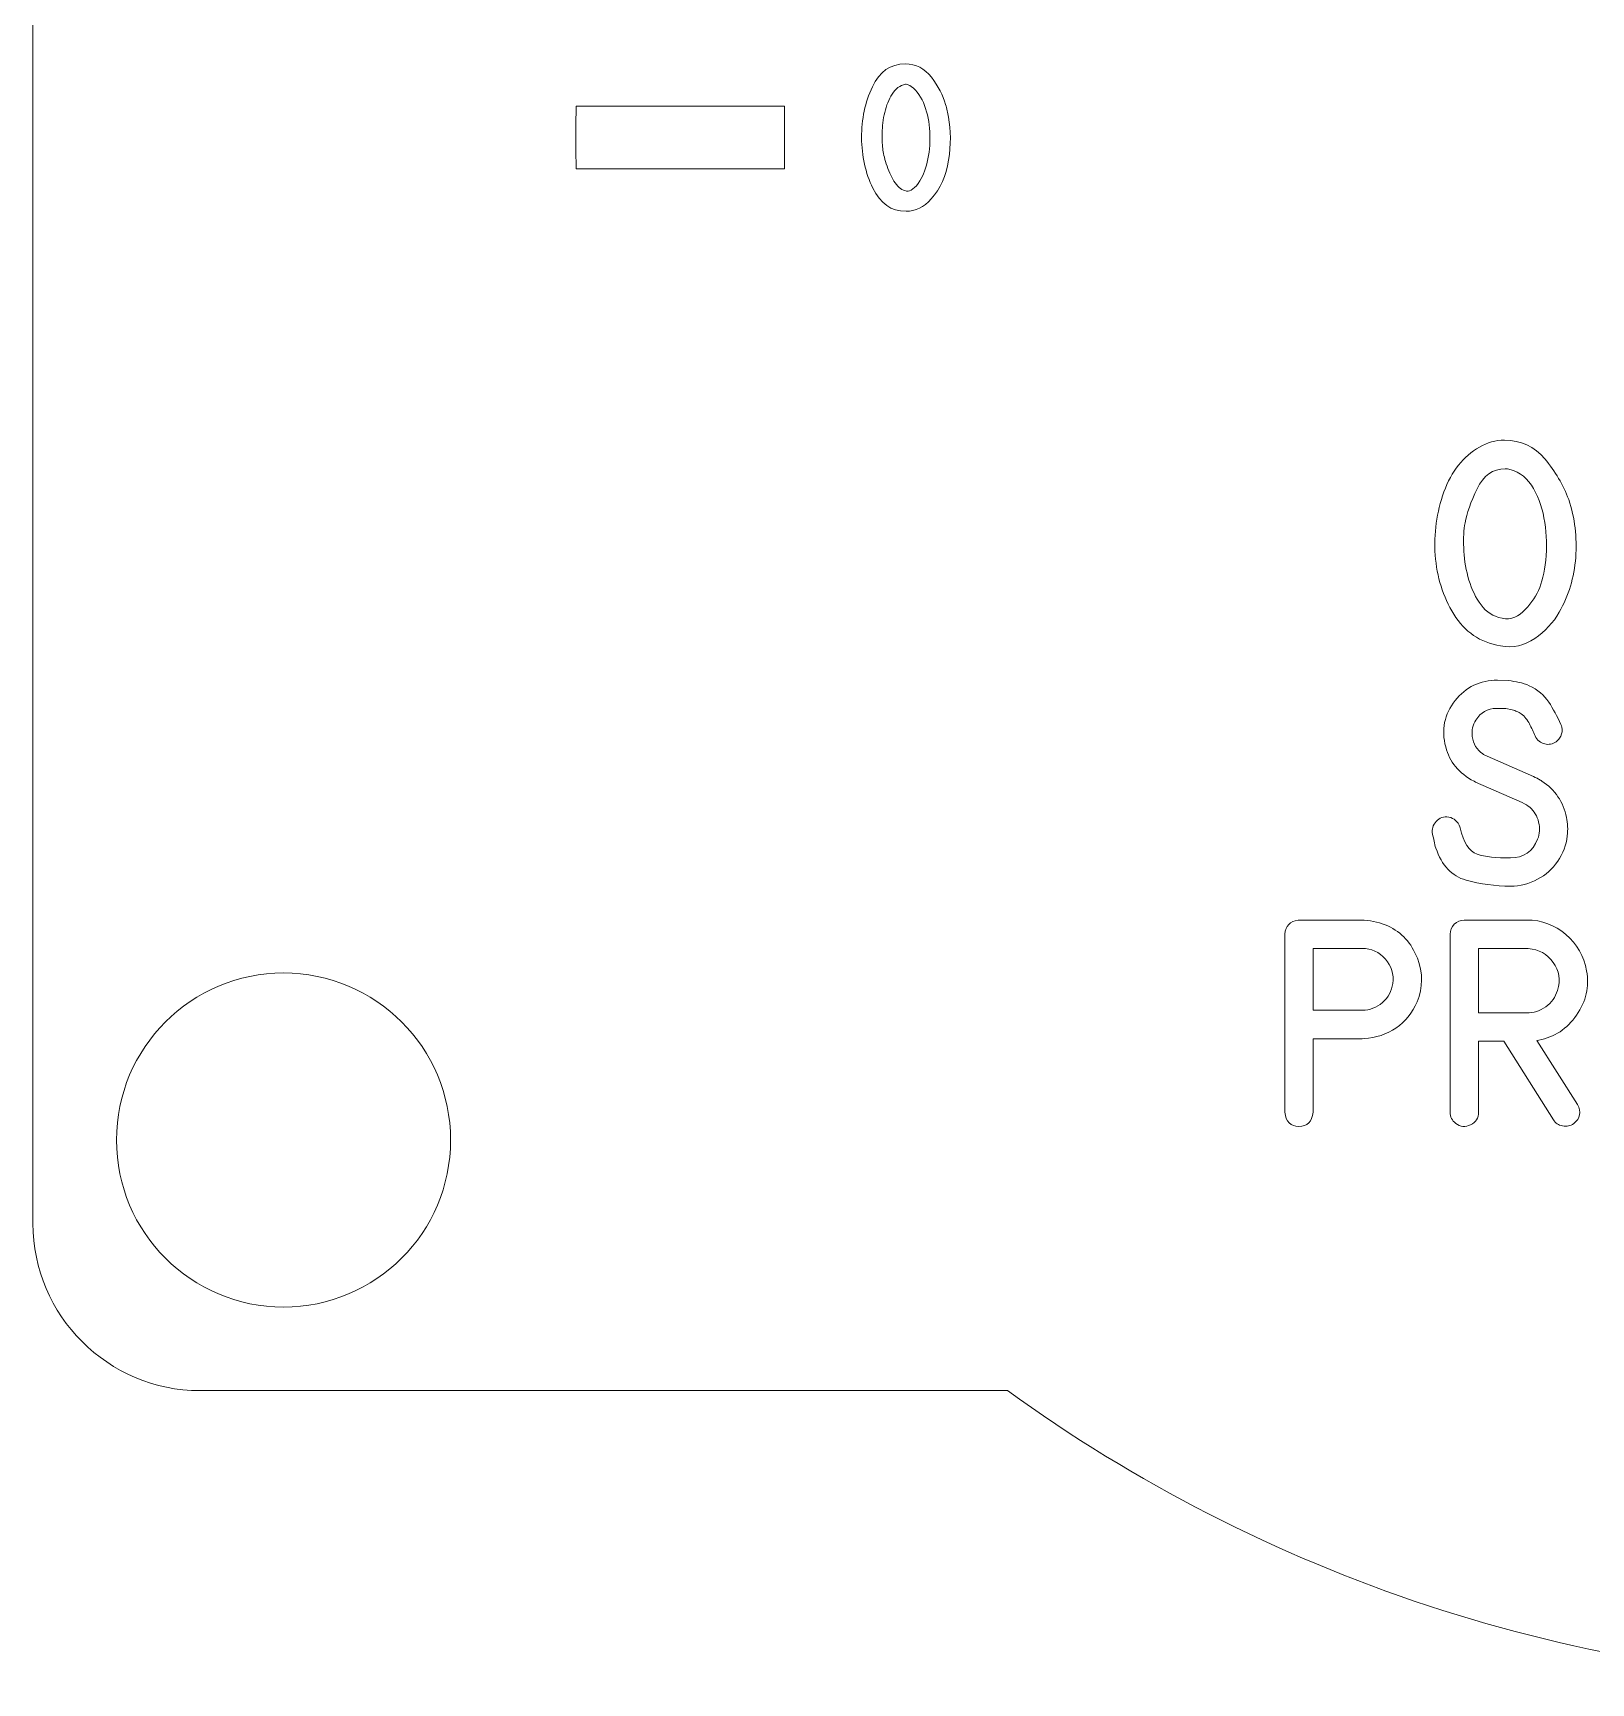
# Model space of a CAD drawing. Header units: millimetres. Extents: x 22.6 to 67.6, y -45.6 to -8.6.
# Drawn here: x 22.61 to 41.27, y -45.58 to -25.83 of the extents above; entities that cross this region are included whole.
import ezdxf

# ---------------------------------------------------------------- set-up
doc = ezdxf.new("R2010")
doc.units = ezdxf.units.MM
doc.header["$MEASUREMENT"] = 0
doc.layers.add('CUT', color=7, linetype='Continuous')
doc.layers.add('Engrave', color=7, linetype='Continuous')

msp = doc.modelspace()

# ---------------------------------------------------------------- linework, layer by layer
at = {"layer": 'CUT', "color": 250, "lineweight": 9}
msp.add_ellipse((25.6087, -39.0833), major_axis=(0, 2.0002), ratio=1, dxfattribs=at)
msp.add_open_spline([(55.9392, -12.0831), (55.9392, -12.0831), (65.6086, -12.0831), (65.6086, -12.0831), (65.6086, -12.0831), (66.7085, -12.0831), (67.6085, -12.9831), (67.6085, -14.0831), (67.6085, -14.0831), (67.6085, -14.0831), (67.6085, -40.0831), (67.6085, -40.0831), (67.6085, -40.0831), (67.6085, -41.1831), (66.7085, -42.0831), (65.6086, -42.0831), (65.6086, -42.0831), (65.6086, -42.0831), (55.9392, -42.0831), (55.9392, -42.0831), (55.9392, -42.0831), (52.8947, -44.2852), (49.1533, -45.5831), (45.1086, -45.5831), (45.1086, -45.5831), (41.0639, -45.5831), (37.3225, -44.2852), (34.278, -42.0831), (34.278, -42.0831), (34.278, -42.0831), (24.6085, -42.0831), (24.6085, -42.0831), (24.6085, -42.0831), (23.5086, -42.0831), (22.6085, -41.1831), (22.6085, -40.0831), (22.6085, -40.0831), (22.6085, -40.0831), (22.6085, -14.0831), (22.6085, -14.0831), (22.6085, -14.0831), (22.6085, -12.9831), (23.5086, -12.0831), (24.6085, -12.0831), (24.6085, -12.0831), (24.6085, -12.0831), (34.278, -12.0831), (34.278, -12.0831), (34.278, -12.0831), (37.3225, -9.881), (41.0639, -8.5831), (45.1086, -8.5831), (45.1086, -8.5831), (49.1533, -8.5831), (52.8947, -9.881), (55.9392, -12.0831)], degree=3, knots=[0, 0, 0, 0, 0.0666667, 0.0666667, 0.0666667, 0.0666667, 0.1333333, 0.1333333, 0.1333333, 0.1333333, 0.2, 0.2, 0.2, 0.2, 0.2666667, 0.2666667, 0.2666667, 0.2666667, 0.3333333, 0.3333333, 0.3333333, 0.3333333, 0.4, 0.4, 0.4, 0.4, 0.4666667, 0.4666667, 0.4666667, 0.4666667, 0.5333333, 0.5333333, 0.5333333, 0.5333333, 0.6, 0.6, 0.6, 0.6, 0.6666667, 0.6666667, 0.6666667, 0.6666667, 0.7333333, 0.7333333, 0.7333333, 0.7333333, 0.8, 0.8, 0.8, 0.8, 0.8666667, 0.8666667, 0.8666667, 0.8666667, 1, 1, 1, 1], dxfattribs=at)
at = {"layer": 'Engrave', "color": 240, "lineweight": 9}
for points, knots in [([(33.0521, -26.2012), (33.1809, -26.2012), (33.2858, -26.2547), (33.3676, -26.3614), (33.3676, -26.3614), (33.449, -26.4681), (33.5054, -26.5766), (33.5372, -26.6869), (33.5372, -26.6869), (33.5504, -26.7351), (33.5619, -26.7856), (33.5716, -26.8386), (33.5716, -26.8386), (33.601, -26.9952), (33.601, -27.1669), (33.5719, -27.3536), (33.5719, -27.3536), (33.5431, -27.5403), (33.4743, -27.6949), (33.3658, -27.8178), (33.3658, -27.8178), (33.2785, -27.916), (33.1774, -27.9651), (33.0627, -27.9651), (33.0627, -27.9651), (32.8863, -27.9651), (32.7537, -27.8731), (32.6652, -27.6893), (32.6652, -27.6893), (32.5765, -27.5056), (32.5315, -27.3036), (32.5309, -27.0831), (32.5309, -27.0831), (32.53, -26.8627), (32.5729, -26.6604), (32.6594, -26.4767), (32.6594, -26.4767), (32.7461, -26.2929), (32.8772, -26.2012), (33.0521, -26.2012)], [0, 0, 0, 0, 0.0909091, 0.0909091, 0.0909091, 0.0909091, 0.1818182, 0.1818182, 0.1818182, 0.1818182, 0.2727273, 0.2727273, 0.2727273, 0.2727273, 0.3636364, 0.3636364, 0.3636364, 0.3636364, 0.4545455, 0.4545455, 0.4545455, 0.4545455, 0.5454545, 0.5454545, 0.5454545, 0.5454545, 0.6363636, 0.6363636, 0.6363636, 0.6363636, 0.7272727, 0.7272727, 0.7272727, 0.7272727, 0.8181818, 0.8181818, 0.8181818, 0.8181818, 1, 1, 1, 1]), ([(33.0583, -26.4449), (32.9901, -26.4587), (32.9357, -26.4978), (32.896, -26.5622), (32.896, -26.5622), (32.856, -26.6263), (32.8266, -26.6995), (32.8075, -26.7818), (32.8075, -26.7818), (32.7887, -26.8638), (32.7784, -26.9467), (32.7767, -27.0305), (32.7767, -27.0305), (32.7749, -27.1143), (32.7781, -27.1825), (32.7861, -27.2348), (32.7861, -27.2348), (32.7931, -27.2842), (32.8093, -27.3477), (32.8352, -27.4256), (32.8352, -27.4256), (32.861, -27.5033), (32.8937, -27.5703), (32.9331, -27.6261), (32.9331, -27.6261), (32.9722, -27.6823), (33.0171, -27.7143), (33.0677, -27.7226), (33.0677, -27.7226), (33.1183, -27.7311), (33.1721, -27.6902), (33.2288, -27.6009), (33.2288, -27.6009), (33.272, -27.5318), (33.3041, -27.4442), (33.3252, -27.338), (33.3252, -27.338), (33.3464, -27.2319), (33.354, -27.1234), (33.3476, -27.0126), (33.3476, -27.0126), (33.3414, -26.9018), (33.3202, -26.7971), (33.2844, -26.6989), (33.2844, -26.6989), (33.2485, -26.6007), (33.1956, -26.5252), (33.1253, -26.4717), (33.1253, -26.4717), (33.1042, -26.4567), (33.0842, -26.4479), (33.0651, -26.4449), (33.0651, -26.4449), (33.0645, -26.4449), (33.0639, -26.4449), (33.063, -26.4449), (33.063, -26.4449), (33.0621, -26.4449), (33.0606, -26.4449), (33.0583, -26.4449)], [0, 0, 0, 0, 0.0625, 0.0625, 0.0625, 0.0625, 0.125, 0.125, 0.125, 0.125, 0.1875, 0.1875, 0.1875, 0.1875, 0.25, 0.25, 0.25, 0.25, 0.3125, 0.3125, 0.3125, 0.3125, 0.375, 0.375, 0.375, 0.375, 0.4375, 0.4375, 0.4375, 0.4375, 0.5, 0.5, 0.5, 0.5, 0.5625, 0.5625, 0.5625, 0.5625, 0.625, 0.625, 0.625, 0.625, 0.6875, 0.6875, 0.6875, 0.6875, 0.75, 0.75, 0.75, 0.75, 0.8125, 0.8125, 0.8125, 0.8125, 0.875, 0.875, 0.875, 0.875, 1, 1, 1, 1]), ([(31.6086, -27.4581), (31.6086, -27.4581), (31.6086, -26.7081), (31.6086, -26.7081), (31.6086, -26.7081), (31.6086, -26.7081), (29.113, -26.7081), (29.113, -26.7081), (29.113, -26.7081), (29.1072, -26.958), (29.1072, -27.2081), (29.113, -27.4581), (29.113, -27.4581), (29.113, -27.4581), (31.6086, -27.4581), (31.6086, -27.4581)], [0, 0, 0, 0, 0.2, 0.2, 0.2, 0.2, 0.4, 0.4, 0.4, 0.4, 0.6, 0.6, 0.6, 0.6, 1, 1, 1, 1])]:
    msp.add_open_spline(points, degree=3, knots=knots, dxfattribs=at)
at = {"layer": 'Engrave', "color": 114, "lineweight": 9}
for points, knots in [([(40.9983, -31.4163), (41.0719, -31.6389), (41.0999, -31.8698), (41.0818, -32.1093), (41.0818, -32.1093), (41.0637, -32.3489), (40.9979, -32.5674), (40.8847, -32.7654), (40.8847, -32.7654), (40.8131, -32.8884), (40.7155, -32.993), (40.5916, -33.079), (40.5916, -33.079), (40.4678, -33.165), (40.3311, -33.1951), (40.1817, -33.1691), (40.1817, -33.1691), (39.9381, -33.1267), (39.7516, -32.9996), (39.6224, -32.7884), (39.6224, -32.7884), (39.4928, -32.5769), (39.4187, -32.3415), (39.3998, -32.0822), (39.3998, -32.0822), (39.3808, -31.8229), (39.4158, -31.5706), (39.5047, -31.3245), (39.5047, -31.3245), (39.5936, -31.0784), (39.7352, -30.8997), (39.9298, -30.7878), (39.9298, -30.7878), (40.0245, -30.7331), (40.1241, -30.7059), (40.2274, -30.7059), (40.2274, -30.7059), (40.4254, -30.7059), (40.5867, -30.7804), (40.7122, -30.9294), (40.7122, -30.9294), (40.8378, -31.0788), (40.9328, -31.2409), (40.9983, -31.4163)], [0, 0, 0, 0, 0.0833333, 0.0833333, 0.0833333, 0.0833333, 0.1666667, 0.1666667, 0.1666667, 0.1666667, 0.25, 0.25, 0.25, 0.25, 0.3333333, 0.3333333, 0.3333333, 0.3333333, 0.4166667, 0.4166667, 0.4166667, 0.4166667, 0.5, 0.5, 0.5, 0.5, 0.5833333, 0.5833333, 0.5833333, 0.5833333, 0.6666667, 0.6666667, 0.6666667, 0.6666667, 0.75, 0.75, 0.75, 0.75, 0.8333333, 0.8333333, 0.8333333, 0.8333333, 1, 1, 1, 1]), ([(40.2373, -31.0483), (40.0895, -31.0483), (39.9776, -31.1278), (39.9015, -31.287), (39.9015, -31.287), (39.8253, -31.4463), (39.7776, -31.5821), (39.7574, -31.6945), (39.7574, -31.6945), (39.7422, -31.7768), (39.7364, -31.876), (39.7405, -31.9925), (39.7405, -31.9925), (39.7446, -32.1089), (39.7615, -32.2242), (39.7912, -32.3378), (39.7912, -32.3378), (39.8208, -32.4518), (39.8656, -32.5542), (39.9249, -32.6452), (39.9249, -32.6452), (39.9846, -32.7366), (40.0624, -32.7971), (40.1587, -32.8267), (40.1587, -32.8267), (40.2714, -32.8621), (40.3686, -32.8399), (40.4501, -32.76), (40.4501, -32.76), (40.5316, -32.6798), (40.5933, -32.595), (40.6353, -32.5049), (40.6353, -32.5049), (40.6777, -32.4123), (40.7069, -32.2913), (40.7225, -32.1406), (40.7225, -32.1406), (40.7382, -31.9904), (40.7345, -31.8402), (40.7118, -31.6904), (40.7118, -31.6904), (40.6888, -31.5406), (40.6439, -31.4056), (40.5772, -31.2854), (40.5772, -31.2854), (40.5106, -31.1652), (40.4155, -31.0887), (40.2929, -31.0557), (40.2929, -31.0557), (40.2768, -31.0508), (40.2583, -31.0483), (40.2373, -31.0483)], [0, 0, 0, 0, 0.0714286, 0.0714286, 0.0714286, 0.0714286, 0.1428571, 0.1428571, 0.1428571, 0.1428571, 0.2142857, 0.2142857, 0.2142857, 0.2142857, 0.2857143, 0.2857143, 0.2857143, 0.2857143, 0.3571429, 0.3571429, 0.3571429, 0.3571429, 0.4285714, 0.4285714, 0.4285714, 0.4285714, 0.5, 0.5, 0.5, 0.5, 0.5714286, 0.5714286, 0.5714286, 0.5714286, 0.6428571, 0.6428571, 0.6428571, 0.6428571, 0.7142857, 0.7142857, 0.7142857, 0.7142857, 0.7857143, 0.7857143, 0.7857143, 0.7857143, 0.8571429, 0.8571429, 0.8571429, 0.8571429, 1, 1, 1, 1]), ([(40.5775, -34.7335), (40.5775, -34.7335), (40.5968, -34.7417), (40.5968, -34.7417), (40.5968, -34.7417), (40.5968, -34.7417), (40.6186, -34.7524), (40.6186, -34.7524), (40.6186, -34.7524), (40.6186, -34.7524), (40.638, -34.7635), (40.638, -34.7635), (40.638, -34.7635), (40.6433, -34.7676), (40.6499, -34.7713), (40.6565, -34.775), (40.6565, -34.775), (40.6635, -34.7783), (40.6701, -34.7824), (40.6767, -34.7861), (40.6767, -34.7861), (40.8355, -34.8907), (40.9343, -35.0356), (40.9718, -35.2204), (40.9718, -35.2204), (40.9862, -35.2928), (40.9895, -35.3673), (40.9816, -35.4434), (40.9816, -35.4434), (40.9685, -35.5529), (40.9302, -35.6537), (40.8664, -35.7467), (40.8664, -35.7467), (40.8026, -35.8398), (40.7224, -35.9114), (40.6261, -35.962), (40.6261, -35.962), (40.5223, -36.0167), (40.4149, -36.0439), (40.3038, -36.0439), (40.3038, -36.0439), (40.1174, -36.0439), (39.9396, -36.02), (39.7696, -35.9723), (39.7696, -35.9723), (39.6, -35.9245), (39.479, -35.7965), (39.407, -35.5883), (39.407, -35.5883), (39.3971, -35.5615), (39.3901, -35.5344), (39.3852, -35.5064), (39.3852, -35.5064), (39.3802, -35.478), (39.3745, -35.45), (39.3683, -35.4216), (39.3683, -35.4216), (39.3564, -35.364), (39.3704, -35.313), (39.4111, -35.2685), (39.4111, -35.2685), (39.4514, -35.2245), (39.5021, -35.2076), (39.5622, -35.2179), (39.5622, -35.2179), (39.6259, -35.2311), (39.67, -35.2702), (39.6951, -35.336), (39.6951, -35.336), (39.6951, -35.336), (39.6988, -35.3471), (39.6988, -35.3471), (39.6988, -35.3471), (39.7371, -35.5216), (39.8046, -35.6257), (39.9005, -35.6595), (39.9005, -35.6595), (39.9968, -35.6932), (40.1301, -35.7085), (40.3013, -35.7052), (40.3013, -35.7052), (40.459, -35.7052), (40.5672, -35.6311), (40.6261, -35.4833), (40.6261, -35.4833), (40.6516, -35.4175), (40.6557, -35.3488), (40.638, -35.2776), (40.638, -35.2776), (40.6203, -35.2068), (40.5853, -35.1471), (40.533, -35.0998), (40.533, -35.0998), (40.5096, -35.0796), (40.4791, -35.0611), (40.4413, -35.0434), (40.4413, -35.0434), (40.4413, -35.0434), (39.8832, -34.7985), (39.8832, -34.7985), (39.8832, -34.7985), (39.8832, -34.7985), (39.8651, -34.7886), (39.8651, -34.7886), (39.8651, -34.7886), (39.6823, -34.6923), (39.5691, -34.5553), (39.5251, -34.3775), (39.5251, -34.3775), (39.4712, -34.1717), (39.5086, -33.9873), (39.6379, -33.8235), (39.6379, -33.8235), (39.7667, -33.6601), (39.9363, -33.5782), (40.1458, -33.5782), (40.1458, -33.5782), (40.1458, -33.5782), (40.2787, -33.5819), (40.2787, -33.5819), (40.2787, -33.5819), (40.3219, -33.5897), (40.3639, -33.5975), (40.4038, -33.6054), (40.4038, -33.6054), (40.4441, -33.6128), (40.4849, -33.6259), (40.5256, -33.6445), (40.5256, -33.6445), (40.6269, -33.6918), (40.7047, -33.7572), (40.7586, -33.84), (40.7586, -33.84), (40.8125, -33.9227), (40.8611, -34.0124), (40.9043, -34.1087), (40.9043, -34.1087), (40.9084, -34.1178), (40.9121, -34.1281), (40.9154, -34.14), (40.9154, -34.14), (40.924, -34.1795), (40.9199, -34.2153), (40.903, -34.2474), (40.903, -34.2474), (40.8936, -34.2676), (40.8833, -34.2828), (40.873, -34.2931), (40.873, -34.2931), (40.8627, -34.3038), (40.8541, -34.3108), (40.8479, -34.3149), (40.8479, -34.3149), (40.8059, -34.3445), (40.7602, -34.3536), (40.7104, -34.3412), (40.7104, -34.3412), (40.6602, -34.3301), (40.6223, -34.298), (40.5956, -34.2449), (40.5956, -34.2449), (40.5746, -34.1984), (40.5524, -34.1507), (40.5289, -34.1021), (40.5289, -34.1021), (40.5051, -34.0536), (40.4717, -34.0132), (40.4293, -33.9807), (40.4293, -33.9807), (40.4116, -33.968), (40.3943, -33.9585), (40.3779, -33.9527), (40.3779, -33.9527), (40.3614, -33.9466), (40.3433, -33.94), (40.3231, -33.9326), (40.3231, -33.9326), (40.3231, -33.9326), (40.2449, -33.9194), (40.2449, -33.9194), (40.2449, -33.9194), (40.2449, -33.9194), (40.1338, -33.9157), (40.1338, -33.9157), (40.1338, -33.9157), (40.026, -33.9173), (39.9437, -33.9638), (39.8869, -34.0556), (39.8869, -34.0556), (39.8482, -34.1145), (39.8338, -34.1799), (39.8433, -34.2523), (39.8433, -34.2523), (39.8544, -34.3412), (39.8963, -34.4104), (39.9688, -34.4598), (39.9688, -34.4598), (39.9721, -34.4618), (39.9754, -34.4647), (39.9795, -34.4676), (39.9795, -34.4676), (39.9836, -34.4701), (39.9881, -34.4729), (39.9927, -34.4754), (39.9927, -34.4754), (39.9927, -34.4754), (40.0062, -34.4812), (40.0062, -34.4812), (40.0062, -34.4812), (40.0062, -34.4812), (40.0206, -34.4874), (40.0206, -34.4874), (40.0206, -34.4874), (40.0206, -34.4874), (40.5775, -34.7335), (40.5775, -34.7335)], [0, 0, 0, 0, 0.0181818, 0.0181818, 0.0181818, 0.0181818, 0.0363636, 0.0363636, 0.0363636, 0.0363636, 0.0545455, 0.0545455, 0.0545455, 0.0545455, 0.0727273, 0.0727273, 0.0727273, 0.0727273, 0.0909091, 0.0909091, 0.0909091, 0.0909091, 0.1090909, 0.1090909, 0.1090909, 0.1090909, 0.1272727, 0.1272727, 0.1272727, 0.1272727, 0.1454545, 0.1454545, 0.1454545, 0.1454545, 0.1636364, 0.1636364, 0.1636364, 0.1636364, 0.1818182, 0.1818182, 0.1818182, 0.1818182, 0.2, 0.2, 0.2, 0.2, 0.2181818, 0.2181818, 0.2181818, 0.2181818, 0.2363636, 0.2363636, 0.2363636, 0.2363636, 0.2545455, 0.2545455, 0.2545455, 0.2545455, 0.2727273, 0.2727273, 0.2727273, 0.2727273, 0.2909091, 0.2909091, 0.2909091, 0.2909091, 0.3090909, 0.3090909, 0.3090909, 0.3090909, 0.3272727, 0.3272727, 0.3272727, 0.3272727, 0.3454545, 0.3454545, 0.3454545, 0.3454545, 0.3636364, 0.3636364, 0.3636364, 0.3636364, 0.3818182, 0.3818182, 0.3818182, 0.3818182, 0.4, 0.4, 0.4, 0.4, 0.4181818, 0.4181818, 0.4181818, 0.4181818, 0.4363636, 0.4363636, 0.4363636, 0.4363636, 0.4545455, 0.4545455, 0.4545455, 0.4545455, 0.4727273, 0.4727273, 0.4727273, 0.4727273, 0.4909091, 0.4909091, 0.4909091, 0.4909091, 0.5090909, 0.5090909, 0.5090909, 0.5090909, 0.5272727, 0.5272727, 0.5272727, 0.5272727, 0.5454545, 0.5454545, 0.5454545, 0.5454545, 0.5636364, 0.5636364, 0.5636364, 0.5636364, 0.5818182, 0.5818182, 0.5818182, 0.5818182, 0.6, 0.6, 0.6, 0.6, 0.6181818, 0.6181818, 0.6181818, 0.6181818, 0.6363636, 0.6363636, 0.6363636, 0.6363636, 0.6545455, 0.6545455, 0.6545455, 0.6545455, 0.6727273, 0.6727273, 0.6727273, 0.6727273, 0.6909091, 0.6909091, 0.6909091, 0.6909091, 0.7090909, 0.7090909, 0.7090909, 0.7090909, 0.7272727, 0.7272727, 0.7272727, 0.7272727, 0.7454545, 0.7454545, 0.7454545, 0.7454545, 0.7636364, 0.7636364, 0.7636364, 0.7636364, 0.7818182, 0.7818182, 0.7818182, 0.7818182, 0.8, 0.8, 0.8, 0.8, 0.8181818, 0.8181818, 0.8181818, 0.8181818, 0.8363636, 0.8363636, 0.8363636, 0.8363636, 0.8545455, 0.8545455, 0.8545455, 0.8545455, 0.8727273, 0.8727273, 0.8727273, 0.8727273, 0.8909091, 0.8909091, 0.8909091, 0.8909091, 0.9090909, 0.9090909, 0.9090909, 0.9090909, 0.9272727, 0.9272727, 0.9272727, 0.9272727, 0.9454545, 0.9454545, 0.9454545, 0.9454545, 0.9636364, 0.9636364, 0.9636364, 0.9636364, 1, 1, 1, 1]), ([(38.5251, -36.4505), (38.5251, -36.4505), (38.5481, -36.4505), (38.5481, -36.4505), (38.5481, -36.4505), (38.651, -36.4579), (38.7457, -36.481), (38.8325, -36.5205), (38.8325, -36.5205), (38.9988, -36.5983), (39.1165, -36.7267), (39.1856, -36.9053), (39.1856, -36.9053), (39.2548, -37.0835), (39.2539, -37.2576), (39.1836, -37.4271), (39.1836, -37.4271), (39.1264, -37.5613), (39.042, -37.6667), (38.93, -37.7424), (38.93, -37.7424), (38.8185, -37.8185), (38.6909, -37.8609), (38.5481, -37.8696), (38.5481, -37.8696), (38.5481, -37.8696), (38.5251, -37.8708), (38.5251, -37.8708), (38.5251, -37.8708), (38.5251, -37.8708), (37.939, -37.8708), (37.939, -37.8708), (37.939, -37.8708), (37.939, -37.8708), (37.939, -38.7499), (37.939, -38.7499), (37.939, -38.7499), (37.9246, -38.8631), (37.8674, -38.9199), (37.7678, -38.9199), (37.7678, -38.9199), (37.6682, -38.9199), (37.6114, -38.8631), (37.5978, -38.7499), (37.5978, -38.7499), (37.5978, -38.7499), (37.5978, -36.6192), (37.5978, -36.6192), (37.5978, -36.6192), (37.6097, -36.5196), (37.6628, -36.4633), (37.7571, -36.4505), (37.7571, -36.4505), (37.7571, -36.4505), (37.7678, -36.4505), (37.7678, -36.4505), (37.7678, -36.4505), (37.7678, -36.4505), (38.5251, -36.4505), (38.5251, -36.4505)], [0, 0, 0, 0, 0.0625, 0.0625, 0.0625, 0.0625, 0.125, 0.125, 0.125, 0.125, 0.1875, 0.1875, 0.1875, 0.1875, 0.25, 0.25, 0.25, 0.25, 0.3125, 0.3125, 0.3125, 0.3125, 0.375, 0.375, 0.375, 0.375, 0.4375, 0.4375, 0.4375, 0.4375, 0.5, 0.5, 0.5, 0.5, 0.5625, 0.5625, 0.5625, 0.5625, 0.625, 0.625, 0.625, 0.625, 0.6875, 0.6875, 0.6875, 0.6875, 0.75, 0.75, 0.75, 0.75, 0.8125, 0.8125, 0.8125, 0.8125, 0.875, 0.875, 0.875, 0.875, 1, 1, 1, 1]), ([(41.1015, -38.6581), (41.1529, -38.7491), (41.1385, -38.8252), (41.0583, -38.8874), (41.0583, -38.8874), (41.0196, -38.9145), (40.9751, -38.924), (40.9249, -38.915), (40.9249, -38.915), (40.8747, -38.9063), (40.8381, -38.8812), (40.8146, -38.8405), (40.8146, -38.8405), (40.8146, -38.8405), (40.2203, -37.9009), (40.2203, -37.9009), (40.2203, -37.9009), (40.2203, -37.9009), (39.9187, -37.9009), (39.9187, -37.9009), (39.9187, -37.9009), (39.9187, -37.9009), (39.9187, -38.7499), (39.9187, -38.7499), (39.9187, -38.7499), (39.9187, -38.8199), (39.887, -38.8701), (39.8236, -38.9014), (39.8236, -38.9014), (39.7598, -38.9322), (39.7005, -38.9265), (39.645, -38.8837), (39.645, -38.8837), (39.6009, -38.8508), (39.5787, -38.8063), (39.5787, -38.7499), (39.5787, -38.7499), (39.5787, -38.7499), (39.5787, -36.6192), (39.5787, -36.6192), (39.5787, -36.6192), (39.5787, -36.5727), (39.5952, -36.5328), (39.6277, -36.4999), (39.6277, -36.4999), (39.6602, -36.467), (39.7001, -36.4505), (39.7474, -36.4505), (39.7474, -36.4505), (39.7474, -36.4505), (40.4961, -36.4505), (40.4961, -36.4505), (40.4961, -36.4505), (40.6763, -36.4505), (40.8327, -36.5077), (40.9653, -36.6221), (40.9653, -36.6221), (41.0978, -36.737), (41.1805, -36.8822), (41.2126, -37.0584), (41.2126, -37.0584), (41.2464, -37.2473), (41.2064, -37.4239), (41.0924, -37.5881), (41.0924, -37.5881), (40.9788, -37.7527), (40.8278, -37.8523), (40.6397, -37.8877), (40.6397, -37.8877), (40.6397, -37.8877), (40.6167, -37.8914), (40.6167, -37.8914), (40.6167, -37.8914), (40.6167, -37.8914), (41.1015, -38.6581), (41.1015, -38.6581)], [0, 0, 0, 0, 0.05, 0.05, 0.05, 0.05, 0.1, 0.1, 0.1, 0.1, 0.15, 0.15, 0.15, 0.15, 0.2, 0.2, 0.2, 0.2, 0.25, 0.25, 0.25, 0.25, 0.3, 0.3, 0.3, 0.3, 0.35, 0.35, 0.35, 0.35, 0.4, 0.4, 0.4, 0.4, 0.45, 0.45, 0.45, 0.45, 0.5, 0.5, 0.5, 0.5, 0.55, 0.55, 0.55, 0.55, 0.6, 0.6, 0.6, 0.6, 0.65, 0.65, 0.65, 0.65, 0.7, 0.7, 0.7, 0.7, 0.75, 0.75, 0.75, 0.75, 0.8, 0.8, 0.8, 0.8, 0.85, 0.85, 0.85, 0.85, 0.9, 0.9, 0.9, 0.9, 1, 1, 1, 1]), ([(38.5251, -36.7905), (38.5251, -36.7905), (37.939, -36.7905), (37.939, -36.7905), (37.939, -36.7905), (37.939, -36.7905), (37.939, -37.5296), (37.939, -37.5296), (37.939, -37.5296), (37.939, -37.5296), (38.5251, -37.5296), (38.5251, -37.5296), (38.5251, -37.5296), (38.6168, -37.5296), (38.6975, -37.4992), (38.7679, -37.4378), (38.7679, -37.4378), (38.8383, -37.3769), (38.8794, -37.3004), (38.8918, -37.209), (38.8918, -37.209), (38.9062, -37.0979), (38.8761, -37.0004), (38.8025, -36.9164), (38.8025, -36.9164), (38.7284, -36.8324), (38.6358, -36.7905), (38.5251, -36.7905)], [0, 0, 0, 0, 0.125, 0.125, 0.125, 0.125, 0.25, 0.25, 0.25, 0.25, 0.375, 0.375, 0.375, 0.375, 0.5, 0.5, 0.5, 0.5, 0.625, 0.625, 0.625, 0.625, 0.75, 0.75, 0.75, 0.75, 1, 1, 1, 1]), ([(40.4961, -37.5621), (40.5784, -37.5621), (40.6541, -37.5374), (40.7237, -37.4872), (40.7237, -37.4872), (40.7932, -37.4374), (40.8397, -37.3724), (40.864, -37.2922), (40.864, -37.2922), (40.9019, -37.1683), (40.8846, -37.0563), (40.8122, -36.9563), (40.8122, -36.9563), (40.7397, -36.8563), (40.6401, -36.8012), (40.5134, -36.7905), (40.5134, -36.7905), (40.5134, -36.7905), (39.9187, -36.7905), (39.9187, -36.7905), (39.9187, -36.7905), (39.9187, -36.7905), (39.9187, -37.5621), (39.9187, -37.5621), (39.9187, -37.5621), (39.9187, -37.5621), (40.4961, -37.5621), (40.4961, -37.5621)], [0, 0, 0, 0, 0.125, 0.125, 0.125, 0.125, 0.25, 0.25, 0.25, 0.25, 0.375, 0.375, 0.375, 0.375, 0.5, 0.5, 0.5, 0.5, 0.625, 0.625, 0.625, 0.625, 0.75, 0.75, 0.75, 0.75, 1, 1, 1, 1])]:
    msp.add_open_spline(points, degree=3, knots=knots, dxfattribs=at)

doc.saveas('drawing.dxf')
